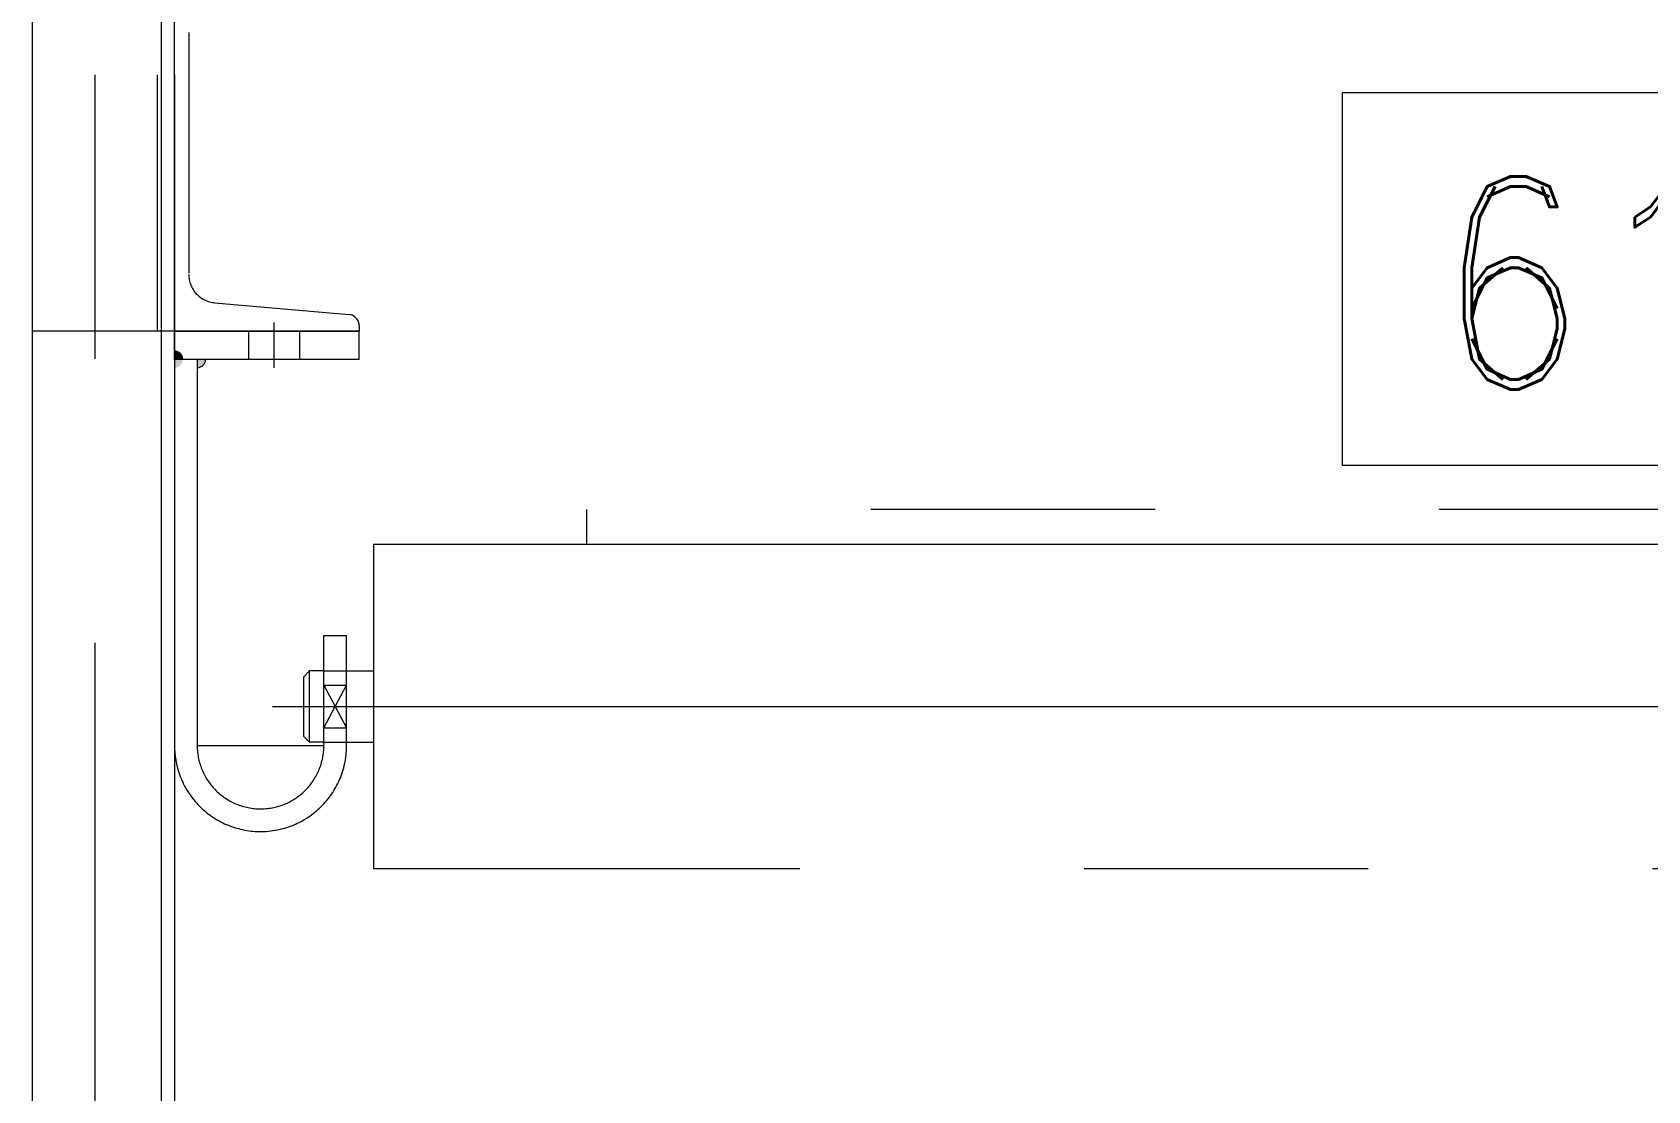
# Model space of a CAD drawing. Header units: inches. Extents: x 0 to 157513, y -28488 to 35640.
# Drawn here: x 57824 to 58961, y 17756 to 18501 of the extents above; entities that cross this region are included whole.
import ezdxf

# ---------------------------------------------------------------- set-up
doc = ezdxf.new("R2010")
doc.units = ezdxf.units.IN
doc.header["$LTSCALE"] = 400
doc.header["$MEASUREMENT"] = 0
doc.linetypes.add('PHANTOM', pattern=[2.5, 1.25, -0.25, 0.25, -0.25, 0.25, -0.25])
doc.layers.add('BF STR', color=8, linetype='PHANTOM', lineweight=5)
doc.layers.add('bordertext', color=1, linetype='Continuous', lineweight=20)
doc.styles.add('ROMAND', font='romand.shx', dxfattribs={"width": 0.85})

# ---------------------------------------------------------------- blocks, each defined once
blk = doc.blocks.new('convcs611bc3')
at = {"layer": 'BF STR'}
blk.add_hatch(color=256, dxfattribs=at).paths.add_polyline_path([(-32283.89, 65630.53), (-32283.89, 65627.64), (-32281, 65627.64, 0.414214)])
blk.add_hatch(color=256, dxfattribs=at).paths.add_polyline_path([(-32283.89, 65630.53), (-32283.89, 65627.64), (-32281, 65627.64, 0.414214)])
h = blk.add_hatch(color=256, dxfattribs=at)
h.paths.add_polyline_path([(-32273, 65627.64), (-32275.89, 65627.64), (-32275.89, 65624.75, 0.414214)])
h.paths.add_polyline_path([(-32281, 65627.64), (-32283.89, 65627.64), (-32283.89, 65624.75, 0.414214)])
h = blk.add_hatch(color=256, dxfattribs=at)
h.paths.add_polyline_path([(-32273, 65627.64), (-32275.89, 65627.64), (-32275.89, 65624.75, 0.414214)])
h.paths.add_polyline_path([(-32281, 65627.64), (-32283.89, 65627.64), (-32283.89, 65624.75, 0.414214)])
for p, q in [((-32333.96, 66527.84, 340.94), (-32333.96, 65637.64, -1663.13)), ((-32311.96, 66527.84, 374.48), (-32311.96, 64483.84, -36.95)), ((-32289.96, 66527.84, 340.94), (-32289.96, 65637.64, -1663.13)), ((-32283.96, 66527.84, 278.94), (-32283.96, 65647.55, -4327.6)), ((-32283.96, 66527.84, 340.94), (-32283.96, 65637.64, -1663.13)), ((-32333.96, 65761.71, -991.61), (-32333.96, 64643.84, -991.61)), ((-32288.66, 65762.64, -991.61), (-32288.66, 64643.84, -991.61)), ((-32283.89, 65637.64, -1665.06), (-32283.89, 65762.64, -1665.06)), ((-32278.89, 65742.75, -1665.06), (-32278.89, 65657.97, -1665.06)), ((-32283.96, 65662.64, -991.61), (-32283.96, 64643.84, -1734.24)), ((-32269.76, 65647.57, -1665.06), (-32222.54, 65643.43, -1665.06)), ((-32248.89, 65624.64, -1665.06), (-32248.89, 65640.64, -1665.06)), ((-32248.89, 65624.64, -1665.06), (-32248.89, 65640.64, -1665.06)), ((-32218.89, 65639.45, -1665.06), (-32218.89, 65637.64, -1665.06)), ((-32283.96, 65637.64, -1663.13), (-32333.96, 65637.64, -1663.13)), ((-32283.89, 65627.64, -1665.06), (-32283.89, 65637.64, -1665.06)), ((-32283.89, 65637.64, -1665.06), (-32218.89, 65637.64, -1665.06)), ((-32283.89, 65627.64, -1665.06), (-32283.89, 65637.64, -1665.06)), ((-32218.89, 65637.64, -1665.06), (-32283.89, 65637.64, -1665.06)), ((-32257.89, 65637.64, -1665.06), (-32257.89, 65627.64, -1665.06)), ((-32239.89, 65637.64, -1665.06), (-32239.89, 65627.64, -1665.06)), ((-32218.89, 65627.64, -1665.06), (-32218.89, 65637.64, -1665.06)), ((-32283.89, 65627.64, -1665.06), (-32283.89, 65490.49, -1665.06)), ((-32218.89, 65627.64, -1665.06), (-32283.89, 65627.64, -1665.06)), ((-32275.89, 65627.64, -1665.06), (-32275.89, 65490.49, -1665.06)), ((-32138.89, 65574.84, -1665.06), (-32138.89, 65562.64, -1665.06)), ((-31138.89, 65574.84, -1665.06), (-32138.89, 65574.84, -1665.06)), ((-32213.89, 65562.64, -1665.06), (-31063.89, 65562.64, -1665.06)), ((-32213.89, 65562.64, -1665.06), (-32213.89, 65448.34, -1665.06)), ((-32138.89, 65562.64, -1665.06), (-31138.89, 65562.64, -1665.06)), ((-32231.39, 65492.99, -1665.06), (-32231.39, 65530.49, -1665.06)), ((-32231.39, 65530.49, -1665.06), (-32223.39, 65530.49, -1665.06)), ((-32223.39, 65492.99, -1665.06), (-32223.39, 65530.49, -1665.06)), ((-32236.39, 65517.99, -1665.06), (-32238.39, 65515.99, -1665.06)), ((-32238.39, 65494.99, -1665.06), (-32238.39, 65515.99, -1665.06)), ((-32236.39, 65492.99, -1665.06), (-32236.39, 65517.99, -1665.06)), ((-32231.39, 65517.99, -1665.06), (-32236.39, 65517.99, -1665.06)), ((-32231.39, 65517.99, -1665.06), (-32223.39, 65517.99, -1665.06)), ((-32231.39, 65517.99, -1665.06), (-32223.39, 65517.99, -1665.06)), ((-32223.39, 65517.99, -1665.06), (-32213.89, 65517.99, -1665.06)), ((-32231.39, 65497.99, -1665.06), (-32223.39, 65512.99, -1665.06)), ((-32231.39, 65512.99, -1665.06), (-32223.39, 65497.99, -1665.06)), ((-32231.39, 65512.99, -1665.06), (-32223.39, 65512.99, -1665.06)), ((-32249.39, 65505.49, -1665.06), (-31028.39, 65505.49, -1665.06)), ((-32231.39, 65497.99, -1665.06), (-32223.39, 65497.99, -1665.06)), ((-32231.39, 65497.99, -1665.06), (-32223.39, 65497.99, -1665.06)), ((-32275.89, 65491.74, -1665.06), (-32231.36, 65491.74, -1665.06)), ((-32236.39, 65492.99, -1665.06), (-32238.39, 65494.99, -1665.06)), ((-32231.39, 65492.99, -1665.06), (-32236.39, 65492.99, -1665.06)), ((-32231.39, 65492.99, -1665.06), (-32223.39, 65492.99, -1665.06)), ((-32223.39, 65492.99, -1665.06), (-32213.89, 65492.99, -1665.06)), ((-31063.89, 65448.34, -1665.06), (-32213.89, 65448.34, -1665.06))]:
    blk.add_line(p, q, dxfattribs=at)
for centre, radius, start, end in [((-32268.89, 65657.53, -1665.06), 10, 180, 265), ((-32222.89, 65639.45, -1665.06), 4, 0, 85), ((-32283.89, 65627.64, -1665.06), 2.89, 0, 90), ((-32283.89, 65627.64, -1665.06), 2.89, 0, 90), ((-32275.89, 65627.64, -1665.06), 2.89, 270, 0), ((-32275.89, 65627.64, -1665.06), 2.89, 270, 0), ((-32253.64, 65491.77, -1665.06), 30.28, 182.4151, 2.3174), ((-32253.64, 65491.77, -1665.06), 22.29, 183.3058, 3.1252)]:
    blk.add_arc(centre, radius, start, end, dxfattribs=at)

msp = doc.modelspace()

# ---------------------------------------------------------------- block references
at = {"xscale": 2, "yscale": 2, "zscale": 2}
msp.add_blockref('convcs611bc3', (122492.4, -112984.4, -46.9), dxfattribs=at)

# ---------------------------------------------------------------- next in the draw order: texts
at = {"insert": (58810.2, 18649.7, -255), "char_height": 150, "attachment_point": 1, "style": 'ROMAND', "bg_fill": 2}
msp.add_mtext('\\P611-BC3', dxfattribs=at)

# ---------------------------------------------------------------- next in the draw order: linework, layer by layer
at = {"layer": 'bordertext'}
msp.add_lwpolyline([(58746.5, 18458.8), (59693.8, 18458.8), (59693.8, 18196.3), (58746.5, 18196.3)], close=True, dxfattribs=at)

doc.saveas('drawing.dxf')
